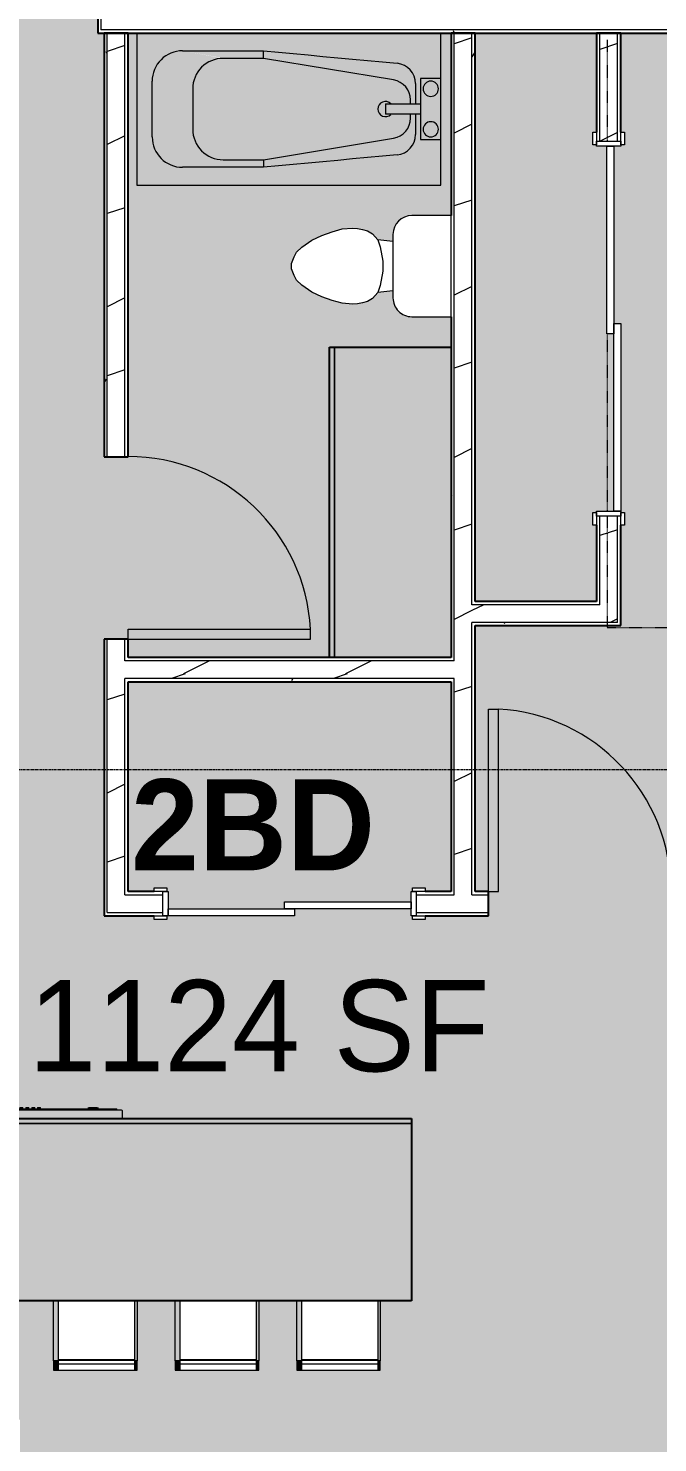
# Model space of a CAD drawing. Header units: inches. Extents: x -4414 to -113, y 9396 to 12816.
# Drawn here: x -2366 to -2241.8, y 11401.8 to 11680.9 of the extents above; entities that cross this region are included whole.
import ezdxf

# ---------------------------------------------------------------- set-up
doc = ezdxf.new("R2010")
doc.units = ezdxf.units.IN
doc.header["$MEASUREMENT"] = 0
doc.linetypes.add('Dash 1_16_', pattern=[0.125, 0.0625, -0.0625])
doc.linetypes.add('Grid Line 1_2_', pattern=[0.875, 0.5, -0.125, 0.125, -0.125])
for name, color, linetype, lineweight in [('0-1', 7, 'Continuous', 5), ('0-2', 7, 'Continuous', 9), ('A-AREA-IDEN', 2, 'Continuous', 9), ('A-AREA-PATT-4', 254, 'Continuous', 9), ('A-DOOR-1', 7, 'Continuous', 9), ('A-DOOR-2', 90, 'Continuous', 13), ('A-DOOR-FRAM-1', 90, 'Continuous', 13), ('A-WALL', 113, 'Continuous', 9), ('A-WALL-3', 250, 'Continuous', 25), ('A-WALL-4', 7, 'Continuous', 9), ('A-WALL-PATT-1', 8, 'Continuous', 9), ('A-WALL-PATT-2', 7, 'Continuous', 9), ('A-WALL-PATT-3', 111, 'Continuous', 9), ('I-FURN-1', 7, 'Continuous', 9), ('I-FURN-2', 9, 'Continuous', 9), ('I-FURN-HDLN-1', 9, 'Dash 1_16_', 9), ('I-WALL-1', 2, 'Continuous', 25), ('P-SANR-FIXT-1', 7, 'Continuous', 9), ('P-SANR-FIXT-2', 8, 'Continuous', 9), ('Q-CASE-1', 9, 'Continuous', 9), ('Q-CASE-2', 250, 'Continuous', 25), ('Q-CASE-3', 7, 'Continuous', 9), ('Q-SPCQ-1', 7, 'Continuous', 9), ('Q-SPCQ-2', 8, 'Continuous', 9), ('S-GRID-1', 1, 'Grid Line 1_2_', 9)]:
    doc.layers.add(name, color=color, linetype=linetype, lineweight=lineweight)
doc.styles.add('Century Gothic', font='ufonts.com_century-gothic.ttf', dxfattribs={"height": 18})
doc.styles.add('Century Gothic_B', font='GOTHICB.TTF', dxfattribs={"height": 18})
pattern_1 = [(216.87, (12.795, 31.987), (95.9612857, 63.9749714), [15.994, -143.942]), (206.565, (31.987, 22.391), (-31.986981, -31.986924), [35.763, -35.763]), (198.435, (31.987, 6.397), (-63.974746, -31.987128), [20.231, -80.922])]
pattern_2 = [(0, (0, 0), (61.44, 15.36), [2.534, -43.546, 2.534, -43.546, -245.76]), (0, (0, 0), (61.44, 15.36), [-92.16, 2.534, -89.626, 2.534, -43.546, -107.52]), (0, (0, 0), (61.44, 15.36), [-230.4, 2.534, -28.186, 2.534, -74.266]), (120, (23.04, 7.68), (-44.02215, 45.5286), [2.534, -43.546, 2.534, -43.546, -245.76]), (120, (23.04, 7.68), (-44.02215, 45.5286), [-92.16, 2.534, -89.626, 2.534, -43.546, -107.52]), (120, (23.04, 7.68), (-44.02215, 45.5286), [-230.4, 2.534, -28.186, 2.534, -74.266]), (240, (30.72, 38.4), (-17.41785, -60.8886), [2.534, -43.546, 2.534, -43.546, -245.76]), (240, (30.72, 38.4), (-17.41785, -60.8886), [-92.16, 2.534, -89.626, 2.534, -43.546, -107.52]), (240, (30.72, 38.4), (-17.41785, -60.8886), [-230.4, 2.534, -28.186, 2.534, -74.266])]

# ---------------------------------------------------------------- blocks, each defined once
blk = doc.blocks.new('Bed-Standard - King 78_ x 80_-V7-FLOOR PLAN - 3RD FLOOR')
at = {"layer": 'I-FURN-1'}
for p, q in [((49.69, 38.2), (-28.31, 38.2)), ((-28.31, 38.2), (-28.31, -41.8)), ((49.69, -41.8), (49.69, 38.2)), ((-25.31, 36.2), (-25.31, 24.2)), ((-25.31, 36.2), (46.69, 36.2)), ((46.69, 36.2), (46.69, 24.2)), ((49.69, 24.2), (-28.31, 17.63)), ((-25.31, 24.2), (46.69, 24.2)), ((-28.31, -41.8), (49.69, -41.8))]:
    blk.add_line(p, q, dxfattribs=at)
at = {"layer": 'I-FURN-HDLN-1'}
for p, q in [((-64.31, 38.2), (-64.31, 18.2)), ((73.69, -77.8), (73.69, 38.2)), ((-64.31, -19.8), (-64.31, -54.8)), ((-64.31, -55.8), (-64.31, -77.8)), ((-64.31, -77.8), (73.69, -77.8))]:
    blk.add_line(p, q, dxfattribs=at)
blk = doc.blocks.new('Single-Flush - 36_ x 84_-1372824-FLOOR PLAN - 3RD FLOOR')
at = {"layer": 'A-DOOR-1'}
blk.add_arc((18, -2.37), 36.07, 180, 266.8211, dxfattribs=at)
at = {"layer": 'A-DOOR-2'}
for p, q in [((16, -2.37), (16, -38.39)), ((18, -2.37), (16, -2.37)), ((18, -2.37), (18, -38.39)), ((18, -38.39), (16, -38.39))]:
    blk.add_line(p, q, dxfattribs=at)
blk = doc.blocks.new('OD_CW_Base Cabinet - OD_CW_Base Cabinet-1482683-FLOOR PLAN - 3RD FLOOR')
at = {"layer": 'Q-CASE-1'}
for points in [[(54.64, 11), (129.31, 11), (129.31, 12), (0.74, 12), (0.74, 11), (49.66, 11)], [(127.51, -24), (129.31, -24), (129.31, 11), (0.74, 11), (0.74, -24), (112.94, -24)]]:
    blk.add_hatch(color=256, dxfattribs=at).paths.add_polyline_path(points, flags=0)
at = {"layer": 'Q-CASE-2'}
for p, q in [((0.74, -24), (0.74, 12)), ((0.74, 12), (129.31, 12)), ((129.31, 12), (129.31, -24)), ((129.31, -24), (0.74, -24))]:
    blk.add_line(p, q, dxfattribs=at)
at = {"layer": 'Q-CASE-3'}
for p, q in [((0.74, 11), (0.74, 12)), ((0.74, 12), (129.31, 12)), ((129.31, 12), (129.31, 11)), ((129.31, 11), (0.74, 11)), ((0.74, -24), (0.74, 11)), ((0.74, 11), (129.31, 11)), ((129.31, 11), (129.31, -24)), ((129.31, -24), (0.74, -24))]:
    blk.add_line(p, q, dxfattribs=at)
blk = doc.blocks.new('Bar_Stool_6722_1_ - Bar_Stool_6722_1_-V9-FLOOR PLAN - 3RD FLOOR')
at = {"layer": 'I-FURN-2'}
for points in [[(1, 1.78), (1, 13.66), (0, 13.66), (0, 1.78)], [(16.5, 1.78), (16.5, 13.66), (16, 13.66), (16, 1.78)], [(0, 0.98), (1, 0.98), (1, 1.78), (0, 1.78), (0, 1.24)], [(0, 0), (1, 0), (1, 0.98), (0, 0.92), (0, 0.11)], [(16, 0.98), (16.5, 0.98), (16.5, 1.78), (16, 1.73), (16, 1.24)], [(16, 0), (16.5, 0), (16.5, 0.98), (16, 0.94), (16, 0.11)]]:
    blk.add_hatch(color=256, dxfattribs=at).paths.add_polyline_path(points, flags=0)
at = {"layer": 'I-FURN-1'}
for p, q in [((0, 1.78), (0, 13.66)), ((1, 2.03), (1, 13.66)), ((16, 13.66), (16, 2.03)), ((16.5, 13.66), (16.5, 1.78)), ((1, 1.78), (0, 1.78)), ((0, 1.78), (0, 0.98)), ((1, 0.98), (0, 0.98)), ((0, 0.98), (0, 0)), ((0, 0), (1, 0)), ((1, 1.91), (1, 2.03)), ((16, 2.03), (1, 2.03)), ((1, 1.24), (1, 1.91)), ((16, 1.91), (1, 1.91)), ((1, 0), (1, 1.24)), ((1, 1.24), (16, 1.24)), ((16, 2.03), (16, 1.91)), ((16, 1.91), (16, 1.24)), ((16.5, 1.78), (16, 1.78)), ((16, 1.24), (16, 0)), ((16.5, 0.98), (16, 0.98)), ((16, 0), (16.5, 0)), ((16.5, 0.98), (16.5, 1.78)), ((16.5, 0), (16.5, 0.98)), ((1, 0), (16, 0))]:
    blk.add_line(p, q, dxfattribs=at)
blk = doc.blocks.new('FOLDING_SLIDING CLOSET - 72_ x 80_-1372885-FLOOR PLAN - 3RD FLOOR')
at = {"layer": 'A-DOOR-1'}
for p, q in [((-38.75, 3.25), (-36.25, 3.25)), ((-38.75, 2.5), (-38.75, 3.25)), ((-36.25, 3.25), (-36.25, 2.5)), ((36.25, 3.25), (38.75, 3.25)), ((36.25, 2.5), (36.25, 3.25)), ((38.75, 3.25), (38.75, 2.5)), ((-36.25, 2.5), (-38.75, 2.5)), ((38.75, 2.5), (36.25, 2.5)), ((-38.75, -2.25), (-36.25, -2.25)), ((-38.75, -3), (-38.75, -2.25)), ((-36.25, -2.25), (-36.25, -3)), ((36.25, -2.25), (38.75, -2.25)), ((36.25, -3), (36.25, -2.25)), ((38.75, -2.25), (38.75, -3)), ((-36.25, -3), (-38.75, -3)), ((38.75, -3), (36.25, -3))]:
    blk.add_line(p, q, dxfattribs=at)
at = {"layer": 'A-DOOR-2'}
for p, q in [((-1, 0.5), (36, 0.5)), ((-1, -0.875), (-1, 0.5)), ((36, 0.5), (36, -0.875)), ((-36, -0.875), (1, -0.875)), ((-36, -2.25), (-36, -0.875)), ((1, -2.25), (-36, -2.25)), ((36, -0.875), (-1, -0.875)), ((1, -0.875), (1, -2.25))]:
    blk.add_line(p, q, dxfattribs=at)
at = {"layer": 'A-DOOR-FRAM-1'}
for p, q in [((-37, 2.5), (-36, 2.5)), ((-37, -2.25), (-37, 2.5)), ((-36, 2.5), (-36, -2.25)), ((36, 2.5), (37, 2.5)), ((36, -2.25), (36, 2.5)), ((37, 2.5), (37, -2.25)), ((-36, -2.25), (-37, -2.25)), ((37, -2.25), (36, -2.25))]:
    blk.add_line(p, q, dxfattribs=at)
blk = doc.blocks.new('Toilet-Domestic-3D - Toilet-Domestic-3D-1372870-FLOOR PLAN - 3RD FLOOR')
at = {"layer": 'P-SANR-FIXT-1'}
for p, q in [((-2.74, 11), (-1.87, 11.5)), ((-1.87, 11.5), (-0.5, 12)), ((-0.5, 12), (0.5, 12)), ((0.5, 12), (1.87, 11.5)), ((1.87, 11.5), (2.74, 11)), ((-5.13, 8), (-3.74, 10)), ((-3.74, 10), (-2.74, 11)), ((2.74, 11), (3.74, 10)), ((3.74, 10), (5.13, 8)), ((-6.79, 4), (-6.06, 6)), ((-6.06, 6), (-5.13, 8)), ((5.13, 8), (6.06, 6)), ((6.06, 6), (6.79, 4)), ((-7.33, 1.99), (-6.79, 4)), ((6.79, 4), (7.33, 1.99)), ((-7.5, 0), (-7.33, 1.99)), ((7.33, 1.99), (7.5, 0)), ((-7.41, -1), (-7.5, 0)), ((-7.24, -2), (-7.41, -1)), ((-6.97, -3), (-7.24, -2)), ((7.24, -2), (6.97, -3)), ((7.41, -1), (7.24, -2)), ((7.5, 0), (7.41, -1)), ((-6.4, -4), (-6.97, -3)), ((-5.21, -5), (-6.4, -4)), ((-3.84, -5.5), (-5.21, -5)), ((-4.86, -8.02), (-5.21, -5)), ((-1, -6), (-3.84, -5.5)), ((3.84, -5.5), (1, -6)), ((5.21, -5), (3.84, -5.5)), ((4.86, -8.02), (5.21, -5)), ((6.4, -4), (5.21, -5)), ((6.97, -3), (6.4, -4)), ((6.25, -8.02), (-6.25, -8.02)), ((1, -6), (-1, -6)), ((-9.98, -11.75), (-9.98, -19.48)), ((9.98, -19.48), (9.98, -11.75)), ((-9.98, -19.48), (9.98, -19.48))]:
    blk.add_line(p, q, dxfattribs=at)
for centre, start, end in [((-6.25, -11.75), 90, 180), ((6.25, -11.75), 0, 90)]:
    blk.add_arc(centre, 3.73, start, end, dxfattribs=at)
blk = doc.blocks.new('OD_CW_Base Cabinet - OD_CW_Base Cabinet-1372871-FLOOR PLAN - 3RD FLOOR')
at = {"layer": 'Q-CASE-1'}
for points in [[(0.74, 0), (0.74, -1), (61.99, -1), (61.99, 0), (54.58, 0)], [(0.74, -24), (61.99, -24), (61.99, -1), (0.74, -1)]]:
    blk.add_hatch(color=256, dxfattribs=at).paths.add_polyline_path(points, flags=0)
at = {"layer": 'Q-CASE-2'}
for p, q in [((0.74, -24), (0.74, 0)), ((0.74, 0), (61.99, 0)), ((61.99, 0), (61.99, -24)), ((61.99, -24), (0.74, -24))]:
    blk.add_line(p, q, dxfattribs=at)
at = {"layer": 'Q-CASE-3'}
for p, q in [((0.74, -1), (0.74, 0)), ((0.74, 0), (61.99, 0)), ((61.99, -1), (0.74, -1)), ((0.74, -24), (0.74, -1)), ((0.74, -1), (61.99, -1)), ((61.99, 0), (61.99, -1)), ((61.99, -1), (61.99, -24)), ((61.99, -24), (0.74, -24))]:
    blk.add_line(p, q, dxfattribs=at)
blk = doc.blocks.new('Bath Tub - Maestro - 60_x30_-V11-FLOOR PLAN - 3RD FLOOR')
at = {"layer": 'P-SANR-FIXT-2'}
for points in [[(27.39, 0), (0, 0), (0, -9), (4, -9), (4, -14), (5, -14), (5.05, -9.3), (5.21, -8.67), (5.48, -8.06), (5.83, -7.51), (6.27, -7.03), (6.79, -6.62), (7.58, -6.23), (7.98, -6.09), (9.35, -5.91), (35, -3.5), (51.3, -3.53), (52.04, -3.59), (53.05, -3.86), (54.32, -4.53), (54.86, -4.9), (55.6, -5.64), (56.2, -6.5), (56.64, -7.45), (56.91, -8.46), (57, -9.5), (57, -20.5), (56.8, -22.05), (56.2, -23.5), (55.24, -24.74), (54, -25.7), (52.55, -26.3), (51, -26.5), (34.42, -26.45), (7.98, -23.91), (7.36, -23.69), (6.79, -23.38), (6.27, -22.97), (5.83, -22.49), (5.48, -21.94), (5.21, -21.33), (5.05, -20.7), (5, -19), (5, -16), (4, -16), (4, -21), (0, -21), (0, -30), (60, -30), (60, 0), (35, 0)], [(35, -5), (9.13, -9.33), (7.98, -9.76), (6.82, -10.83), (6.24, -11.83), (6, -13.2), (6, -14), (10.94, -14), (10.94, -16), (6, -16), (6, -16.8), (6.27, -18.22), (6.95, -19.38), (8.03, -20.28), (9.35, -20.74), (35, -25), (43, -25), (44.55, -24.8), (46, -24.2), (47.24, -23.24), (48.2, -22), (48.8, -20.5), (49, -19), (49, -11), (48.8, -9.45), (48.12, -7.9), (47.24, -6.76), (46, -5.8), (44.55, -5.2), (43, -5), (36.73, -5)], [(35, -3.5), (8.63, -5.97), (9.35, -9.26), (35, -5), (35, -3.77)], [(41.5, -3.5), (35, -3.5), (35, -5), (43, -5), (51, -3.5), (43, -3.5)], [(51, -3.5), (43, -5), (44.55, -5.2), (46.03, -5.83), (47.28, -6.81), (48.2, -8), (48.8, -9.5), (49, -11), (57, -9.5), (56.91, -8.46), (56.64, -7.45), (56.2, -6.5), (55.29, -5.34), (54.86, -4.9), (54, -4.3), (53.05, -3.86), (52.04, -3.59), (51.3, -3.53)], [(8.63, -5.97), (7.58, -6.23), (7.36, -6.31), (6.74, -6.66), (6.27, -7.03), (5.72, -7.68), (5.48, -8.06), (5.21, -8.67), (5.05, -9.3), (5.05, -10.13), (6, -13.2), (6.24, -11.83), (6.98, -10.59), (8.03, -9.72), (9.35, -9.26), (8.65, -6.09)], [(57, -9.5), (49, -11), (49, -19), (57, -20.5), (57, -10.25)], [(4, -14), (4, -16), (10.94, -16), (10.94, -14), (5, -14)], [(6, -16.8), (5, -20.04), (5.05, -20.7), (5.24, -21.4), (5.72, -22.32), (5.87, -22.53), (6.33, -23.02), (6.79, -23.38), (7.58, -23.77), (8, -23.92), (8.63, -24.03), (9.35, -20.74), (8.03, -20.28), (6.95, -19.38), (6.24, -18.17), (6.12, -17.49)], [(49, -19), (48.8, -20.55), (48.16, -22.05), (47.24, -23.24), (46, -24.2), (44.55, -24.8), (43, -25), (51, -26.5), (52.55, -26.3), (54, -25.7), (55.42, -24.51), (56.24, -23.4), (56.8, -22.05), (57, -20.5), (50.46, -19.27)], [(9.35, -20.74), (8.63, -24.03), (35, -26.5), (35, -25), (11.56, -21.11)], [(36.73, -25), (35, -25), (35, -26.5), (51, -26.5), (42.63, -25)]]:
    blk.add_hatch(color=256, dxfattribs=at).paths.add_polyline_path(points, flags=0)
h = blk.add_hatch(color=256, dxfattribs=at)
h.paths.add_polyline_path([(0.55, -9), (0, -9), (0, -21), (4, -21), (4, -9), (0.94, -9)], flags=0)
h.paths.add_polyline_path([(2, -9.5), (2.39, -9.55), (2.75, -9.7), (3.06, -9.94), (3.3, -10.25), (3.45, -10.61), (3.5, -11), (3.33, -11.67), (3.3, -11.75), (3.06, -12.06), (2.75, -12.3), (2.39, -12.45), (2, -12.5), (1.61, -12.45), (1.25, -12.3), (0.94, -12.06), (0.7, -11.75), (0.55, -11.39), (0.5, -11), (0.55, -10.61), (0.7, -10.25), (0.94, -9.94), (1.25, -9.7), (1.61, -9.55)], flags=0)
h.paths.add_polyline_path([(2, -17.5), (2.39, -17.55), (3.02, -17.91), (3.06, -17.94), (3.3, -18.25), (3.45, -18.61), (3.5, -19), (3.43, -19.44), (3.3, -19.75), (3.06, -20.06), (2.75, -20.3), (2.38, -20.45), (2, -20.5), (1.61, -20.45), (1.25, -20.3), (0.94, -20.06), (0.7, -19.75), (0.55, -19.39), (0.5, -19), (0.55, -18.61), (0.7, -18.25), (0.94, -17.94), (1.25, -17.7), (1.61, -17.55)], flags=0)
h = blk.add_hatch(color=256, dxfattribs=at)
h.paths.add_polyline_path([(2, -9.5), (1.61, -9.55), (1.25, -9.7), (0.94, -9.94), (0.7, -10.25), (0.55, -10.61), (0.5, -11), (0.55, -11.39), (0.7, -11.75), (0.94, -12.06), (1.25, -12.3), (1.61, -12.45), (2, -12.5), (2.39, -12.45), (2.75, -12.3), (3.06, -12.06), (3.33, -11.67), (3.45, -11.39), (3.5, -11), (3.45, -10.61), (3.3, -10.25), (3.06, -9.94), (2.75, -9.7), (2.39, -9.55)], flags=0)
h.paths.add_polyline_path([(2, -17.5), (1.61, -17.55), (1.25, -17.7), (0.94, -17.94), (0.7, -18.25), (0.55, -18.61), (0.5, -19), (0.55, -19.39), (0.7, -19.75), (0.94, -20.06), (1.25, -20.3), (1.61, -20.45), (2, -20.5), (2.39, -20.45), (2.75, -20.3), (3.06, -20.06), (3.43, -19.44), (3.45, -19.39), (3.5, -19), (3.45, -18.61), (3.3, -18.25), (3.02, -17.91), (2.75, -17.7), (2.39, -17.55)], flags=0)
h = blk.add_hatch(color=256, dxfattribs=at)
h.paths.add_polyline_path([(5, -9.96), (5.05, -14), (6, -14), (5.92, -12.94), (5.05, -10.13)], flags=0)
h.paths.add_polyline_path([(6, -16), (5, -16), (5.05, -19.87), (6, -16.8)], flags=0)
at = {"layer": 'P-SANR-FIXT-1'}
for p, q in [((60, 0), (0, 0)), ((0, 0), (0, -9)), ((60, -30), (60, 0)), ((35, -5), (9.35, -9.26)), ((35, -3.5), (51, -3.5)), ((35, -5), (35, -3.5)), ((43, -5), (35, -5)), ((4, -9), (0, -9)), ((0, -9), (0, -21)), ((4, -14), (4, -9)), ((5, -14), (5, -9.96)), ((49, -19), (49, -11)), ((57, -9.5), (57, -20.5)), ((6, -13.2), (6, -14)), ((4, -16), (4, -14)), ((4, -14), (10.94, -14)), ((4, -21), (4, -16)), ((10.94, -16), (4, -16)), ((5, -20.04), (5, -16)), ((6, -16), (6, -16.8)), ((10.94, -16), (10.94, -14)), ((0, -21), (0, -30)), ((0, -21), (4, -21)), ((9.35, -20.74), (35, -25)), ((35, -25), (35, -26.5)), ((35, -25), (43, -25)), ((51, -26.5), (35, -26.5))]:
    blk.add_line(p, q, dxfattribs=at)
at = {"layer": 'P-SANR-FIXT-1', "flags": 128}
for points in [[(8.63, -5.97), (11.56, -5.7), (14.49, -5.42), (17.42, -5.15), (20.35, -4.87), (23.28, -4.6), (26.21, -4.32), (29.14, -4.05), (32.07, -3.77), (35, -3.5)], [(35, -26.5), (32.07, -26.23), (29.14, -25.95), (26.21, -25.68), (23.28, -25.4), (20.35, -25.13), (17.42, -24.85), (14.49, -24.58), (11.56, -24.3), (8.63, -24.03)]]:
    blk.add_lwpolyline(points, dxfattribs=at)
at = {"layer": 'P-SANR-FIXT-1'}
for centre, radius, start, end in [((43, -11), 6, 360, 90), ((51, -9.5), 6, 0, 90), ((9, -9.96), 4, 95.3558, 180), ((2, -11), 1.5, 0, 180), ((2, -11), 1.5, 180, 360), ((10, -13.2), 4, 99.4223, 180), ((10.94, -15), 1.5, 0, 135), ((10.94, -15), 1.5, 225, 360), ((2, -19), 1.5, 0, 180), ((2, -19), 1.5, 180, 360), ((10, -16.8), 4, 180, 260.5777), ((43, -19), 6, 270, 0), ((9, -20.04), 4, 180, 264.6442), ((51, -20.5), 6, 270, 0)]:
    blk.add_arc(centre, radius, start, end, dxfattribs=at)
blk = doc.blocks.new('Single-Flush - 36_ x 84_-1372839-FLOOR PLAN - 3RD FLOOR')
at = {"layer": 'A-DOOR-1'}
blk.add_arc((18, 2.37), 36.07, 93.1789, 180, dxfattribs=at)
at = {"layer": 'A-DOOR-2'}
for p, q in [((16, 2.37), (16, 38.39)), ((18, 38.39), (16, 38.39)), ((18, 2.37), (18, 38.39)), ((18, 2.37), (16, 2.37))]:
    blk.add_line(p, q, dxfattribs=at)
blk = doc.blocks.new('FOLDING_SLIDING CLOSET - 48_ x 80_-1372841-FLOOR PLAN - 3RD FLOOR')
at = {"layer": 'A-DOOR-1'}
for p, q in [((-26.75, 3.25), (-24.25, 3.25)), ((-26.75, 2.5), (-26.75, 3.25)), ((-24.25, 3.25), (-24.25, 2.5)), ((24.25, 3.25), (26.75, 3.25)), ((24.25, 2.5), (24.25, 3.25)), ((26.75, 3.25), (26.75, 2.5)), ((-24.25, 2.5), (-26.75, 2.5)), ((26.75, 2.5), (24.25, 2.5)), ((-26.75, -2.25), (-24.25, -2.25)), ((-26.75, -3), (-26.75, -2.25)), ((-24.25, -2.25), (-24.25, -3)), ((24.25, -2.25), (26.75, -2.25)), ((24.25, -3), (24.25, -2.25)), ((26.75, -2.25), (26.75, -3)), ((-24.25, -3), (-26.75, -3)), ((26.75, -3), (24.25, -3))]:
    blk.add_line(p, q, dxfattribs=at)
at = {"layer": 'A-DOOR-2'}
for p, q in [((-1, 0.5), (24, 0.5)), ((-1, -0.88), (-1, 0.5)), ((24, 0.5), (24, -0.88)), ((-24, -0.88), (1, -0.88)), ((-24, -2.25), (-24, -0.88)), ((1, -2.25), (-24, -2.25)), ((24, -0.88), (-1, -0.88)), ((1, -0.88), (1, -2.25))]:
    blk.add_line(p, q, dxfattribs=at)
at = {"layer": 'A-DOOR-FRAM-1'}
for p, q in [((-25, 2.5), (-24, 2.5)), ((-25, -2.25), (-25, 2.5)), ((-24, 2.5), (-24, -2.25)), ((24, 2.5), (25, 2.5)), ((24, -2.25), (24, 2.5)), ((25, 2.5), (25, -2.25)), ((-24, -2.25), (-25, -2.25)), ((25, -2.25), (24, -2.25))]:
    blk.add_line(p, q, dxfattribs=at)
blk = doc.blocks.new('Dishwasher_15404 - 34_ counter-547918-FLOOR PLAN - 3RD FLOOR')
at = {"layer": 'Q-SPCQ-2'}
for points in [[(25.25, 14.18), (25.25, 0), (26.68, 0), (26.87, 0.2), (26.87, 22.93), (26.68, 23.53), (26.34, 23.86), (25.8, 24), (25.25, 24), (25.25, 23.49)], [(25.8, 24), (26.34, 23.86), (26.73, 23.46), (26.87, 22.93), (26.87, 23.8), (26.56, 24)], [(26.87, 14.18), (26.87, 1.09), (27.12, 1.09), (27.12, 22.91), (26.87, 22.91)], [(27.12, 19.69), (27.37, 19.69), (27.37, 20.28), (27.12, 20.28)], [(27.12, 18.51), (27.37, 18.51), (27.37, 19.1), (27.12, 19.1)], [(27.12, 17.33), (27.37, 17.33), (27.37, 17.92), (27.12, 17.92)], [(27.12, 16.15), (27.37, 16.15), (27.37, 16.74), (27.12, 16.74)], [(27.12, 6.3), (27.12, 5.81), (27.37, 5.81), (27.37, 6.66), (27.12, 6.66), (27.12, 6.5)], [(27.12, 5.81), (27.12, 4.96), (27.37, 4.96), (27.37, 5.81)]]:
    blk.add_hatch(color=256, dxfattribs=at).paths.add_polyline_path(points, flags=0)
at = {"layer": 'Q-SPCQ-1'}
for p, q in [((25.8, 24), (25.25, 24)), ((26.68, 24), (25.8, 24)), ((26.87, 22.93), (26.87, 23.8)), ((26.87, 0.2), (26.87, 22.93)), ((26.87, 22.91), (27.12, 22.91)), ((27.12, 22.91), (27.12, 1.09)), ((27.37, 20.28), (27.12, 20.28)), ((27.12, 19.69), (27.37, 19.69)), ((27.37, 20.28), (27.37, 19.69)), ((27.37, 19.1), (27.12, 19.1)), ((27.12, 18.51), (27.37, 18.51)), ((27.37, 17.92), (27.12, 17.92)), ((27.12, 17.33), (27.37, 17.33)), ((27.37, 19.1), (27.37, 18.51)), ((27.37, 17.92), (27.37, 17.33)), ((27.37, 16.74), (27.12, 16.74)), ((27.12, 16.15), (27.37, 16.15)), ((27.37, 16.74), (27.37, 16.15)), ((27.37, 6.79), (27.12, 6.79)), ((27.37, 6.66), (27.37, 5.81)), ((27.37, 5.81), (27.37, 4.96)), ((27.12, 4.82), (27.37, 4.82)), ((26.87, 1.09), (27.12, 1.09)), ((25.25, 0), (26.68, 0))]:
    blk.add_line(p, q, dxfattribs=at)
for centre, radius, start, end in [((25.8, 22.93), 1.07, 360, 90), ((26.68, 23.8), 0.197, 0, 90), ((26.68, 0.2), 0.197, 270, 360), ((26.68, 0.2), 0.197, 285, 345)]:
    blk.add_arc(centre, radius, start, end, dxfattribs=at)
blk = doc.blocks.new('1750 Ox - Unit Layouts_rvt-1-FLOOR PLAN - 3RD FLOOR')
at = {"layer": 'A-WALL-PATT-1'}
h = blk.add_hatch(dxfattribs=at)
h.set_pattern_fill('FP_1', color=256, style=0, pattern_type=2)
h.set_pattern_definition(pattern_1)
h.paths.add_polyline_path([(-2350.44, 11509.94), (-2346.94, 11509.94), (-2346.94, 11560.36), (-2350.44, 11560.36), (-2350.44, 11509.94)], flags=0)
h.paths.add_polyline_path([(-2346.94, 11596.36), (-2346.94, 11679.99), (-2350.44, 11679.99), (-2350.44, 11596.36)], flags=0)
h = blk.add_hatch(dxfattribs=at)
h.set_pattern_fill('FP_1', color=256, style=0, pattern_type=2)
h.set_pattern_definition(pattern_1)
h.paths.add_polyline_path([(-2281.93, 11509.94), (-2278.44, 11509.94), (-2278.44, 11679.99), (-2281.94, 11679.99), (-2281.94, 11509.94)], flags=0)
h = blk.add_hatch(dxfattribs=at)
h.set_pattern_fill('FP_1', color=256, style=0, pattern_type=2)
h.set_pattern_definition(pattern_1)
h.paths.add_polyline_path([(-2249.69, 11563.68), (-2249.69, 11584.65), (-2253.19, 11584.65), (-2253.19, 11563.68)], flags=0)
h.paths.add_polyline_path([(-2253.19, 11658.65), (-2249.69, 11658.65), (-2249.69, 11679.99), (-2253.19, 11679.99)], flags=0)
h = blk.add_hatch(dxfattribs=at)
h.set_pattern_fill('FP_1', color=256, style=0, pattern_type=2)
h.set_pattern_definition(pattern_1)
h.paths.add_polyline_path([(-2259.35, 11563.68), (-2253.19, 11563.7), (-2253.19, 11567.18), (-2278.44, 11567.18), (-2278.44, 11563.68), (-2263.01, 11563.68)], flags=0)
h = blk.add_hatch(dxfattribs=at)
h.set_pattern_fill('FP_1', color=256, style=0, pattern_type=2)
h.set_pattern_definition(pattern_1)
h.paths.add_polyline_path([(-2346.32, 11552.61), (-2281.94, 11552.61), (-2282.02, 11556.11), (-2346.94, 11556.11), (-2346.94, 11552.61)], flags=0)
h = blk.add_hatch(dxfattribs=at)
h.set_pattern_fill('FP_1', color=256, style=0, pattern_type=2)
h.set_pattern_definition(pattern_1)
h.paths.add_polyline_path([(-2346.94, 11506.44), (-2339.44, 11506.44), (-2339.44, 11509.94), (-2350.44, 11509.94), (-2350.44, 11506.44)], flags=0)
h.paths.add_polyline_path([(-2275.19, 11506.44), (-2275.19, 11509.94), (-2289.44, 11509.94), (-2289.44, 11506.44), (-2278.44, 11506.44)], flags=0)
h.paths.add_polyline_path([(-2102.71, 11506.44), (-2071.42, 11506.44), (-2071.42, 11509.94), (-2239.19, 11509.94), (-2239.19, 11506.44), (-2109.67, 11506.44)], flags=0)
at = {"layer": 'A-WALL-PATT-2'}
h = blk.add_hatch(dxfattribs=at)
h.set_pattern_fill('FP_2', color=256, style=0, pattern_type=2)
h.set_pattern_definition(pattern_2)
h.paths.add_polyline_path([(-2351.07, 11506.44), (-2350.44, 11506.44), (-2350.44, 11560.36), (-2351.07, 11560.36), (-2351.07, 11506.47)], flags=0)
h.paths.add_polyline_path([(-2350.44, 11596.36), (-2350.44, 11679.99), (-2351.07, 11679.99), (-2351.07, 11596.36)], flags=0)
h = blk.add_hatch(dxfattribs=at)
h.set_pattern_fill('FP_2', color=256, style=0, pattern_type=2)
h.set_pattern_definition(pattern_2)
h.paths.add_polyline_path([(-2281.94, 11510.56), (-2281.94, 11552.61), (-2282.57, 11552.61), (-2282.57, 11510.56)], flags=0)
h.paths.add_polyline_path([(-2282.02, 11556.11), (-2281.94, 11556.11), (-2281.94, 11679.99), (-2282.57, 11679.99), (-2282.57, 11556.11)], flags=0)
h = blk.add_hatch(dxfattribs=at)
h.set_pattern_fill('FP_2', color=256, style=0, pattern_type=2)
h.set_pattern_definition(pattern_2)
h.paths.add_polyline_path([(-2278.44, 11510.56), (-2277.82, 11510.56), (-2277.82, 11563.68), (-2278.44, 11563.68), (-2278.44, 11514.58)], flags=0)
h.paths.add_polyline_path([(-2277.82, 11567.18), (-2277.82, 11679.99), (-2278.44, 11679.99), (-2278.44, 11567.18)], flags=0)
h = blk.add_hatch(dxfattribs=at)
h.set_pattern_fill('FP_2', color=256, style=0, pattern_type=2)
h.set_pattern_definition(pattern_2)
h.paths.add_polyline_path([(-2253.19, 11563.06), (-2249.69, 11563.06), (-2249.69, 11563.68), (-2277.82, 11563.68), (-2277.82, 11563.06), (-2253.82, 11563.06)], flags=0)
h = blk.add_hatch(dxfattribs=at)
h.set_pattern_fill('FP_2', color=256, style=0, pattern_type=2)
h.set_pattern_definition(pattern_2)
h.paths.add_polyline_path([(-2305.57, 11551.99), (-2282.57, 11551.99), (-2282.57, 11552.61), (-2346.32, 11552.61), (-2346.32, 11551.99), (-2321.3, 11551.99)], flags=0)
at = {"layer": 'A-WALL-3'}
for p, q in [((-2351.07, 11679.99), (-2351.07, 11596.36)), ((-2346.32, 11679.99), (-2351.07, 11679.99)), ((-2346.32, 11596.36), (-2346.32, 11679.99)), ((-2282.57, 11679.99), (-2282.57, 11643.97)), ((-2277.82, 11679.99), (-2282.57, 11679.99)), ((-2277.82, 11567.81), (-2277.82, 11679.99)), ((-2253.82, 11679.99), (-2253.82, 11660.4)), ((-2249.07, 11679.99), (-2253.82, 11679.99)), ((-2249.07, 11660.4), (-2249.07, 11679.99)), ((-2282.57, 11624.01), (-2282.57, 11617.99)), ((-2351.07, 11596.36), (-2346.32, 11596.36)), ((-2253.82, 11582.9), (-2253.82, 11567.81)), ((-2249.07, 11563.06), (-2249.07, 11582.9)), ((-2253.82, 11567.81), (-2277.82, 11567.81)), ((-2277.82, 11563.06), (-2253.82, 11563.06)), ((-2277.82, 11510.56), (-2277.82, 11563.06)), ((-2253.82, 11563.06), (-2249.69, 11563.06)), ((-2249.69, 11563.06), (-2249.07, 11563.06)), ((-2351.07, 11560.36), (-2351.07, 11510.56)), ((-2346.32, 11560.36), (-2351.07, 11560.36)), ((-2346.32, 11556.74), (-2346.32, 11560.36)), ((-2306.57, 11556.74), (-2346.32, 11556.74)), ((-2346.32, 11510.56), (-2346.32, 11551.99)), ((-2346.32, 11551.99), (-2282.57, 11551.99)), ((-2282.57, 11551.99), (-2282.57, 11510.56)), ((-2351.07, 11510.56), (-2351.07, 11506.44)), ((-2341.19, 11510.56), (-2346.32, 11510.56)), ((-2282.57, 11510.56), (-2287.69, 11510.56)), ((-2275.19, 11510.56), (-2277.82, 11510.56)), ((-2275.19, 11505.81), (-2275.19, 11510.56)), ((-2351.07, 11506.44), (-2351.07, 11505.81)), ((-2351.07, 11505.81), (-2341.19, 11505.81)), ((-2287.69, 11505.81), (-2275.19, 11505.81))]:
    blk.add_line(p, q, dxfattribs=at)
at = {"layer": 'A-WALL-4'}
for p, q in [((-2350.44, 11596.36), (-2350.44, 11679.99)), ((-2346.94, 11596.36), (-2346.94, 11679.99)), ((-2281.94, 11556.11), (-2281.94, 11679.99)), ((-2278.44, 11567.18), (-2278.44, 11679.99)), ((-2253.19, 11658.65), (-2253.19, 11679.99)), ((-2249.69, 11658.65), (-2249.69, 11679.99)), ((-2253.19, 11567.18), (-2253.19, 11584.65)), ((-2249.69, 11563.68), (-2249.69, 11584.65)), ((-2277.82, 11567.18), (-2278.44, 11567.18)), ((-2253.82, 11567.18), (-2277.82, 11567.18)), ((-2253.19, 11567.18), (-2253.82, 11567.18)), ((-2277.82, 11563.68), (-2278.44, 11563.68)), ((-2278.44, 11510.56), (-2278.44, 11563.68)), ((-2253.82, 11563.68), (-2277.82, 11563.68)), ((-2253.19, 11563.68), (-2253.82, 11563.68)), ((-2249.69, 11563.68), (-2253.19, 11563.68)), ((-2350.44, 11510.56), (-2350.44, 11560.36)), ((-2346.94, 11556.11), (-2346.94, 11560.36)), ((-2346.32, 11556.11), (-2346.94, 11556.11)), ((-2282.57, 11556.11), (-2346.32, 11556.11)), ((-2281.94, 11556.11), (-2282.57, 11556.11)), ((-2346.94, 11510.56), (-2346.94, 11552.61)), ((-2346.32, 11552.61), (-2346.94, 11552.61)), ((-2282.57, 11552.61), (-2346.32, 11552.61)), ((-2281.94, 11552.61), (-2282.57, 11552.61)), ((-2281.94, 11510.56), (-2281.94, 11552.61)), ((-2350.44, 11509.94), (-2350.44, 11510.56)), ((-2350.44, 11506.44), (-2350.44, 11509.94)), ((-2346.94, 11509.94), (-2346.94, 11510.56)), ((-2346.94, 11509.94), (-2339.44, 11509.94)), ((-2289.44, 11509.94), (-2281.94, 11509.94)), ((-2281.94, 11509.94), (-2281.94, 11510.56)), ((-2278.44, 11509.94), (-2278.44, 11510.56)), ((-2278.44, 11509.94), (-2275.19, 11509.94)), ((-2350.44, 11506.44), (-2339.44, 11506.44)), ((-2289.44, 11506.44), (-2275.19, 11506.44))]:
    blk.add_line(p, q, dxfattribs=at)
at = {"layer": '0-2'}
for name, p, rotation in [('Bath Tub - Maestro - 60_x30_-V11-FLOOR PLAN - 3RD FLOOR', (-2284.57, 11649.99), 180), ('FOLDING_SLIDING CLOSET - 72_ x 80_-1372885-FLOOR PLAN - 3RD FLOOR', (-2251.32, 11621.65), 90.0000000000029), ('Toilet-Domestic-3D - Toilet-Domestic-3D-1372870-FLOOR PLAN - 3RD FLOOR', (-2302.05, 11633.99), 90.00000000000192), ('OD_CW_Base Cabinet - OD_CW_Base Cabinet-1372871-FLOOR PLAN - 3RD FLOOR', (-2306.57, 11556), 90.00000000000362), ('Single-Flush - 36_ x 84_-1372839-FLOOR PLAN - 3RD FLOOR', (-2348.69, 11578.36), 269.9999999999992), ('Single-Flush - 36_ x 84_-1372824-FLOOR PLAN - 3RD FLOOR', (-2257.19, 11508.19), 180), ('Dishwasher_15404 - 34_ counter-547918-FLOOR PLAN - 3RD FLOOR', (-2347.44, 11440.56), 90.00000000000156)]:
    blk.add_blockref(name, p, dxfattribs=dict(at, rotation=rotation))
for name, p in [('Bed-Standard - King 78_ x 80_-V7-FLOOR PLAN - 3RD FLOOR', (-2187.42, 11640.45)), ('FOLDING_SLIDING CLOSET - 48_ x 80_-1372841-FLOOR PLAN - 3RD FLOOR', (-2314.44, 11508.06)), ('OD_CW_Base Cabinet - OD_CW_Base Cabinet-1482683-FLOOR PLAN - 3RD FLOOR', (-2419.66, 11453.81)), ('Bar_Stool_6722_1_ - Bar_Stool_6722_1_-V9-FLOOR PLAN - 3RD FLOOR', (-2361.04, 11416.16)), ('Bar_Stool_6722_1_ - Bar_Stool_6722_1_-V9-FLOOR PLAN - 3RD FLOOR', (-2337.04, 11416.16)), ('Bar_Stool_6722_1_ - Bar_Stool_6722_1_-V9-FLOOR PLAN - 3RD FLOOR', (-2313.04, 11416.16))]:
    blk.add_blockref(name, p, dxfattribs=at)

msp = doc.modelspace()

# ---------------------------------------------------------------- hatches: boundary and pattern name
at = {"layer": 'A-AREA-PATT-4'}
h = msp.add_hatch(color=256, dxfattribs=at)
h.paths.add_polyline_path([(-2443.9237, 11699.9894), (-2407.9237, 11699.9894), (-2407.9237, 11698.2394), (-2443.9237, 11698.2394)], flags=0)
h.paths.add_polyline_path([(-2088.1321, 11250.4519), (-2070.7987, 11250.4519), (-2070.7987, 11443.8144), (-2071.4237, 11443.8144), (-2071.4237, 11439.0644), (-2186.6211, 11439.0644), (-2186.6211, 11409.0644), (-2184.1211, 11409.0644), (-2184.1211, 11409.8144), (-2181.6211, 11409.8144), (-2181.6211, 11409.0644), (-2181.3711, 11409.0644), (-2181.3711, 11405.6894), (-2146.3711, 11405.6894), (-2146.3711, 11407.0644), (-2109.3711, 11407.0644), (-2109.3711, 11409.0644), (-2109.1211, 11409.0644), (-2109.1211, 11409.8144), (-2106.6211, 11409.8144), (-2106.6211, 11409.0644), (-2071.4237, 11409.0644), (-2071.4237, 11404.3144), (-2106.6211, 11404.3144), (-2106.6211, 11403.5644), (-2109.1211, 11403.5644), (-2109.1211, 11404.3144), (-2109.3711, 11404.3144), (-2109.3711, 11405.6894), (-2144.3711, 11405.6894), (-2144.3711, 11404.3144), (-2181.6211, 11404.2584), (-2181.6211, 11403.5644), (-2184.1211, 11403.5644), (-2184.1211, 11404.3144), (-2191.3711, 11404.3144), (-2191.3711, 11439.0644), (-2193.0016, 11439.0644), (-2193.0016, 11443.8144), (-2100.7987, 11443.8144), (-2100.7987, 11503.8144), (-2070.7987, 11503.8144), (-2070.7987, 11513.3269), (-2091.1737, 11513.3269), (-2091.1737, 11523.0122), (-2091.6737, 11523.0769), (-2091.6737, 11523.1416), (-2091.1737, 11523.1416), (-2091.1737, 11539.6867), (-2091.6737, 11539.7644), (-2091.6737, 11540.2171), (-2091.1737, 11540.2171), (-2091.1737, 11541.3269), (-2070.7987, 11541.3269), (-2070.7987, 11543.8394), (-2096.1987, 11543.8394), (-2096.1987, 11542.2019), (-2100.9487, 11542.2019), (-2100.9487, 11548.5894), (-2070.7987, 11548.5894), (-2070.7987, 11679.9894), (-2249.0694, 11679.9894), (-2249.0694, 11660.4005), (-2248.3194, 11660.4005), (-2248.3194, 11657.9005), (-2249.0694, 11657.9005), (-2249.0694, 11657.6505), (-2250.4444, 11657.6505), (-2250.4444, 11622.6505), (-2249.0694, 11622.6505), (-2249.047, 11585.4005), (-2248.3194, 11585.4005), (-2248.3194, 11582.9005), (-2249.0694, 11582.9005), (-2249.0694, 11563.0587), (-2277.8194, 11563.0587), (-2277.8194, 11510.5644), (-2275.1944, 11510.5644), (-2275.1944, 11505.8144), (-2287.6944, 11505.8144), (-2287.6944, 11505.0644), (-2290.1944, 11505.0644), (-2290.1944, 11505.8144), (-2290.4444, 11505.8144), (-2290.4444, 11507.1894), (-2313.4444, 11507.1894), (-2313.4444, 11505.8144), (-2338.6944, 11505.7718), (-2338.6944, 11505.0644), (-2341.1944, 11505.0644), (-2341.1944, 11505.8144), (-2351.0694, 11505.8144), (-2351.0694, 11560.3644), (-2346.3194, 11560.3644), (-2346.3194, 11556.7394), (-2306.5694, 11556.7394), (-2306.5694, 11617.9894), (-2282.5694, 11617.9894), (-2282.5694, 11624.0132), (-2290.2956, 11624.0132), (-2291.26, 11624.1401), (-2292.1587, 11624.5124), (-2292.9304, 11625.1046), (-2293.5226, 11625.8763), (-2293.8948, 11626.775), (-2294.0218, 11628.3676), (-2294.0218, 11629.1277), (-2297.0456, 11628.78), (-2298.2393, 11627.4785), (-2299.0456, 11627.0215), (-2300.5551, 11626.6637), (-2302.0456, 11626.4894), (-2304.038, 11626.6637), (-2306.7262, 11627.4494), (-2308.0456, 11627.9296), (-2310.0456, 11628.8622), (-2312.0456, 11630.2496), (-2313.0456, 11631.2496), (-2313.5456, 11632.1157), (-2314.0456, 11633.4894), (-2314.0456, 11634.4894), (-2313.5456, 11635.8631), (-2313.0456, 11636.7292), (-2312.0456, 11637.7292), (-2310.0456, 11639.1166), (-2308.0456, 11640.0492), (-2306.0456, 11640.7771), (-2304.038, 11641.3151), (-2302.0456, 11641.4894), (-2300.5551, 11641.3151), (-2300.0456, 11641.2252), (-2299.0456, 11640.9573), (-2298.0456, 11640.3905), (-2297.0456, 11639.1988), (-2294.0218, 11638.8511), (-2294.0218, 11640.2394), (-2293.8948, 11641.2038), (-2293.5226, 11642.1025), (-2292.9304, 11642.8742), (-2292.1532, 11643.4687), (-2291.26, 11643.8386), (-2290.2956, 11643.9656), (-2282.5694, 11643.9656), (-2282.5694, 11679.9894), (-2284.5694, 11679.9894), (-2284.5694, 11649.9894), (-2344.5694, 11649.9894), (-2344.5694, 11679.9894), (-2346.3194, 11679.9894), (-2346.3194, 11596.3644), (-2351.0694, 11596.3644), (-2351.0694, 11679.9894), (-2352.3194, 11679.9894), (-2352.3194, 11702.1894), (-2442.9237, 11702.1894), (-2442.9237, 11701.9894), (-2443.9237, 11701.9894), (-2443.9237, 11699.9894), (-2445.8612, 11699.9894), (-2445.8612, 11663.9894), (-2443.9237, 11663.9894), (-2443.9237, 11661.9894), (-2442.9237, 11661.9894), (-2442.9237, 11599.5894), (-2413.6585, 11599.5894), (-2413.6585, 11594.2019), (-2418.4085, 11594.2019), (-2418.4085, 11594.8394), (-2442.9237, 11594.8394), (-2442.9237, 11563.5644), (-2418.4085, 11563.5644), (-2418.4085, 11564.2019), (-2413.6585, 11564.2019), (-2413.6585, 11558.8144), (-2410.9237, 11558.8144), (-2410.9237, 11523.0644), (-2418.9237, 11523.0644), (-2418.9237, 11519.8144), (-2418.5487, 11519.8144), (-2418.5487, 11495.8144), (-2418.9237, 11495.8144), (-2418.9237, 11465.8144), (-2371.4444, 11465.8144), (-2371.3911, 11467.2958), (-2371.2475, 11467.4394), (-2370.3514, 11467.4605), (-2370.3514, 11467.6894), (-2367.7283, 11467.6894), (-2367.7283, 11467.9394), (-2367.1377, 11467.9394), (-2367.1377, 11467.6894), (-2366.5472, 11467.6894), (-2366.5472, 11467.9394), (-2365.9566, 11467.9394), (-2365.9566, 11467.6894), (-2365.3661, 11467.6894), (-2365.3661, 11467.9394), (-2364.7755, 11467.9394), (-2364.7755, 11467.6894), (-2364.185, 11467.6894), (-2364.185, 11467.9394), (-2363.5944, 11467.9394), (-2363.5944, 11467.6894), (-2354.1051, 11467.6894), (-2354.1051, 11467.9394), (-2352.4003, 11467.9394), (-2352.4003, 11467.6894), (-2348.5373, 11467.6894), (-2348.5373, 11467.4394), (-2347.6412, 11467.4394), (-2347.4444, 11467.2425), (-2347.4444, 11465.8144), (-2290.3541, 11465.8144), (-2290.3541, 11429.8144), (-2296.5404, 11429.8144), (-2296.5404, 11416.1573), (-2313.0404, 11416.1573), (-2313.0404, 11429.8144), (-2320.5404, 11429.8144), (-2320.5404, 11416.1573), (-2337.0404, 11416.1573), (-2337.0404, 11429.8144), (-2344.5404, 11429.8144), (-2344.5404, 11416.1573), (-2361.0404, 11416.1573), (-2361.0404, 11429.8144), (-2442.9237, 11429.8144), (-2442.9237, 11250.4519), (-2236.7572, 11250.4519), (-2236.7572, 11400.0644), (-2232.0072, 11400.0644), (-2232.0072, 11250.4519), (-2146.4239, 11250.4519)], flags=0)
h.paths.add_polyline_path([(-2210.8188, 11253.2644), (-2228.8188, 11253.2644), (-2228.8188, 11271.2644), (-2210.8188, 11271.2644), (-2210.8188, 11256.2408)], flags=0)
h.paths.add_polyline_path([(-2228.8188, 11274.2644), (-2229.3188, 11274.2644), (-2229.3188, 11352.2644), (-2149.3188, 11352.2644), (-2149.3188, 11274.2644), (-2210.8188, 11274.2644)], flags=0)
h.paths.add_polyline_path([(-2363.3699, 11275.2894), (-2363.3699, 11281.2894), (-2364.3699, 11281.2894), (-2364.3699, 11353.2894), (-2363.3699, 11353.2894), (-2363.3699, 11359.2894), (-2328.3699, 11359.2894), (-2328.3699, 11275.2894), (-2335.8699, 11275.2894)], flags=0)
h.paths.add_polyline_path([(-2437.3493, 11284.7997), (-2441.4949, 11284.7997), (-2441.4949, 11356.7997), (-2425.3699, 11356.7997), (-2425.4112, 11338.7997), (-2429.3699, 11338.7997), (-2429.3699, 11302.7997), (-2425.3699, 11302.7997), (-2425.3699, 11284.7997), (-2429.3699, 11284.7997)], flags=0)
h.paths.add_polyline_path([(-2409.3699, 11290.2894), (-2409.3699, 11350.2894), (-2379.3699, 11350.2894), (-2379.3699, 11290.2894), (-2379.5909, 11290.2894)], flags=0)
h.paths.add_polyline_path([(-2228.8188, 11355.1962), (-2228.8188, 11373.1962), (-2210.8188, 11373.1962), (-2210.8188, 11355.1962)], flags=0)
h.paths.add_polyline_path([(-2409.3699, 11370.3526), (-2409.6949, 11370.3526), (-2409.6949, 11371.3526), (-2415.6949, 11371.3526), (-2415.6949, 11406.3526), (-2367.6949, 11406.3526), (-2367.6949, 11371.3526), (-2373.6949, 11371.3526), (-2373.6949, 11370.3526), (-2379.5909, 11370.3526)], flags=0)
h.paths.add_polyline_path([(-2236.7572, 11436.0644), (-2236.7572, 11505.8144), (-2239.1944, 11505.8144), (-2239.1944, 11510.5644), (-2100.9487, 11510.5644), (-2100.9487, 11512.2019), (-2096.1987, 11512.2019), (-2096.1987, 11510.5644), (-2071.4237, 11510.5644), (-2071.4237, 11505.8144), (-2106.8225, 11505.8144), (-2106.8225, 11498.0882), (-2106.9495, 11497.1238), (-2107.3217, 11496.2251), (-2107.9139, 11495.4533), (-2108.6856, 11494.8612), (-2109.5843, 11494.4889), (-2110.5487, 11494.362), (-2111.9371, 11494.362), (-2111.5894, 11491.3382), (-2110.3976, 11490.3382), (-2109.8308, 11489.3382), (-2109.473, 11487.8287), (-2109.2987, 11486.3382), (-2109.473, 11484.3458), (-2110.011, 11482.3382), (-2110.7389, 11480.3382), (-2111.6715, 11478.3382), (-2113.059, 11476.3382), (-2114.059, 11475.3382), (-2114.925, 11474.8382), (-2116.2987, 11474.3382), (-2117.2987, 11474.3382), (-2118.6725, 11474.8382), (-2119.5385, 11475.3382), (-2120.5385, 11476.3382), (-2122.0081, 11478.5144), (-2122.8585, 11480.3382), (-2123.5865, 11482.3382), (-2124.1244, 11484.3458), (-2124.2987, 11486.3382), (-2124.1244, 11487.8287), (-2124.0346, 11488.3382), (-2123.7666, 11489.3382), (-2123.1999, 11490.3382), (-2122.0081, 11491.3382), (-2121.6604, 11494.362), (-2123.0487, 11494.362), (-2124.0132, 11494.4889), (-2124.9118, 11494.8612), (-2125.6836, 11495.4533), (-2126.2757, 11496.2251), (-2126.648, 11497.1238), (-2126.775, 11498.0882), (-2126.775, 11505.8144), (-2132.7987, 11505.8144), (-2132.7987, 11481.8144), (-2232.0072, 11481.8144), (-2232.0072, 11443.8144), (-2229.0016, 11443.8144), (-2229.0016, 11439.0644), (-2232.0072, 11439.0644), (-2232.0072, 11436.0644), (-2236.1322, 11436.0644)], flags=0)
h.paths.add_polyline_path([(-2338.4444, 11507.1894), (-2315.4444, 11507.1894), (-2315.4444, 11508.5644), (-2290.4444, 11508.5644), (-2290.4444, 11510.5644), (-2290.1944, 11510.5644), (-2290.1944, 11511.3144), (-2287.6944, 11511.3144), (-2287.6944, 11510.5644), (-2282.5694, 11510.5644), (-2282.5694, 11551.9894), (-2346.3194, 11551.9894), (-2346.3194, 11510.5644), (-2341.1944, 11510.5644), (-2341.1944, 11511.3144), (-2338.6944, 11511.3144), (-2338.6944, 11510.5644), (-2338.4444, 11510.5644)], flags=0)
h.paths.add_polyline_path([(-2442.9237, 11523.0644), (-2440.9237, 11523.0644), (-2440.9237, 11558.8144), (-2442.9237, 11558.8144), (-2442.9237, 11557.6381)], flags=0)
h.paths.add_polyline_path([(-2277.8194, 11567.8087), (-2253.8194, 11567.8087), (-2253.8194, 11582.9005), (-2254.5694, 11582.9005), (-2254.5694, 11585.4005), (-2253.8194, 11585.4005), (-2253.8194, 11585.6505), (-2250.4444, 11585.6505), (-2250.4444, 11620.6505), (-2251.8194, 11620.6505), (-2251.8194, 11657.6505), (-2253.8194, 11657.6505), (-2253.8194, 11657.9005), (-2254.5694, 11657.9005), (-2254.5694, 11660.4005), (-2253.8194, 11660.4005), (-2253.8194, 11679.9894), (-2277.8194, 11679.9894), (-2277.8194, 11570.7798)], flags=0)
h.paths.add_polyline_path([(-2137.7294, 11598.6505), (-2215.7294, 11598.6505), (-2215.7294, 11678.6505), (-2137.7294, 11678.6505), (-2137.7294, 11600.6948)], flags=0)
h.paths.add_polyline_path([(-2236.6612, 11660.1505), (-2236.6612, 11678.1505), (-2218.6612, 11678.1505), (-2218.6612, 11660.1505), (-2227.0153, 11660.1505)], flags=0)
h.paths.add_polyline_path([(-2116.7294, 11660.1505), (-2134.7294, 11660.1505), (-2134.7294, 11678.1505), (-2116.7294, 11678.1505)], flags=0)
at = {"layer": 'A-WALL-PATT-3'}
h = msp.add_hatch(dxfattribs=at)
h.set_pattern_fill('FP_2', color=256, style=0, pattern_type=2)
h.set_pattern_definition(pattern_2)
h.paths.add_polyline_path([(-2344.5694, 11679.9894), (-2070.7987, 11679.9894), (-2070.7987, 11680.6144), (-2352.3194, 11680.6144), (-2352.3194, 11679.9894), (-2346.9444, 11679.9894)], flags=0)

# ---------------------------------------------------------------- linework, layer by layer
at = {"layer": 'A-WALL'}
for p in [(-2351.6944, 11702.8144), (-2070.1737, 11680.6144)]:
    msp.add_line(p, (-2351.6944, 11680.6144), dxfattribs=at)
at = {"layer": 'I-WALL-1'}
for p, q in [((-2352.3194, 11702.1894), (-2352.3194, 11679.9894)), ((-2352.3194, 11679.9894), (-2070.7987, 11679.9894))]:
    msp.add_line(p, q, dxfattribs=at)
at = {"layer": 'S-GRID-1'}
msp.add_line((-464.451, 11534.5894), (-4316.3408, 11534.5894), dxfattribs=at)

# ---------------------------------------------------------------- block references
at = {"layer": '0-1'}
msp.add_blockref('1750 Ox - Unit Layouts_rvt-1-FLOOR PLAN - 3RD FLOOR', (0, 0), dxfattribs=at)

# ---------------------------------------------------------------- texts
at = {"layer": 'A-AREA-IDEN', "char_height": 18, "attachment_point": 1}
for s, insert, width, style in [('2BD', (-2345.7252, 11532.747), 57.57, 'Century Gothic_B'), ('1124 SF', (-2365.9834, 11493.1062), 106.656, 'Century Gothic')]:
    msp.add_mtext(s, dxfattribs=dict(at, insert=insert, width=width, style=style))

doc.saveas('drawing.dxf')
